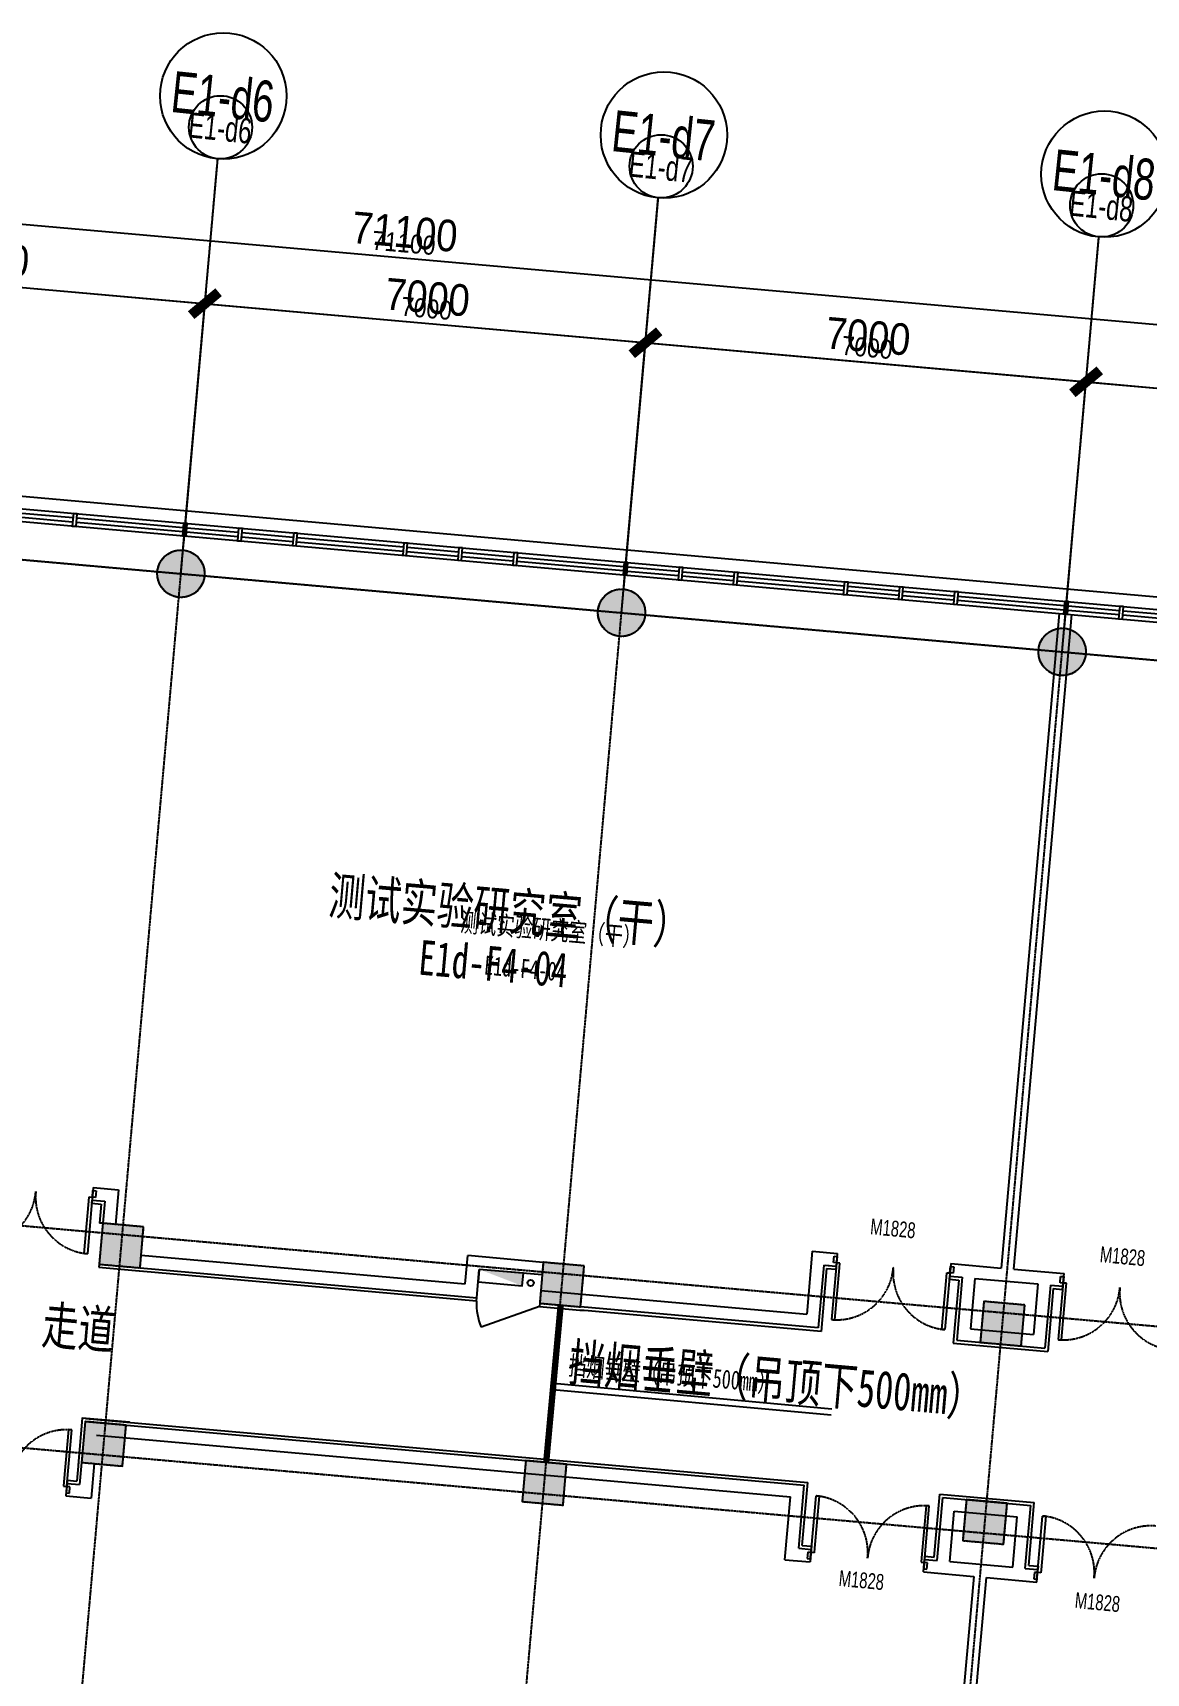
# Model space of a CAD drawing. Header units: millimetres. Extents: x 11669738 to 11859441, y -6222081 to -6069093.
# Drawn here: x 11808682 to 11826302, y -6199722 to -6173759 of the extents above; entities that cross this region are included whole.
import ezdxf
from ezdxf.enums import TextEntityAlignment as Align

# ---------------------------------------------------------------- set-up
doc = ezdxf.new("R2010")
doc.units = ezdxf.units.MM
for name, pattern in [('DASH', [0.35, 0.25, -0.1]), ('E-COLS-F4$0$HIDDEN', [0.375, 0.25, -0.125]), ('E-RG-1F$0$$0$DOTE', [2.42, 2, -0.2, 0.02, -0.2]), ('E1-RI-4F$0$DASHDOT', [1, 0.5, -0.25, 0, -0.25]), ('E1-RI-4F$0$DASHED', [0.75, 0.5, -0.25]), ('XRE2$0$HIDDEN', [0.375, 0.25, -0.125])]:
    doc.linetypes.add(name, pattern=pattern)
for name, color, linetype in [('A—墙体', 7, 'Continuous'), ('A—文字索引', 40, 'Continuous'), ('A—轴线、尺寸', 1, 'Continuous'), ('A—门窗', 135, 'Continuous'), ('E-COLS-F4$0$0S-COLS-HATCH', 8, 'Continuous'), ('E-COLS-F4$0$0S-COLS-I', 90, 'E-COLS-F4$0$HIDDEN'), ('E1-RI-4F$0$0M-FIRE', 30, 'E1-RI-4F$0$DASHDOT'), ('E1-RI-4F$0$A-SYMB-DOOR', 4, 'Continuous'), ('E1-RI-4F$0$A-SYMB-DOOR1', 4, 'Continuous'), ('I—平面—文字', 40, 'Continuous'), ('I—平面—文字（放大1：100）', 40, 'XRE2$0$HIDDEN'), ('I—平面—消防设施', 10, 'Continuous'), ('I—平面—装饰面层线', 192, 'Continuous'), ('I—平面—门', 22, 'Continuous'), ('I—平顶—消防设施', 10, 'Continuous'), ('轴线100', 1, 'Continuous')]:
    doc.layers.add(name, color=color, linetype=linetype)
doc.styles.add('ARIAL', font='SIMYOU.TTF', dxfattribs={"width": 0.9})
doc.styles.add('E1-RI-4F$0$ECADI-TXT', font='SIMYOU.TTF')
doc.styles.add('XD2008', font='simhei.ttf', dxfattribs={"width": 0.85})
doc.dimstyles.new('200', dxfattribs={"dimscale": 200, "dimtxt": 2.5, "dimasz": 2, "dimexe": 1, "dimexo": 1, "dimgap": 0.8, "dimtad": 1, "dimdec": 0, "dimdsep": 46, "dimtxsty": 'ARIAL', "dimblk1": 'ARCHTICK', "dimblk2": 'ARCHTICK', "dimsah": 1, "dimcen": -0.9, "dimdle": 1, "dimclrd": 256, "dimclre": 256, "dimclrt": 40, "dimaunit": 1, "dimadec": 0, "dimazin": 0, "dimtfac": 0.35, "dimtdec": 0, "dimtix": 1, "dimtmove": 2, "dimatfit": 3, "dimldrblk": 'ARCHTICK', "dimfxl": 0, "dimtvp": 0.8, "dimtolj": 1, "dimtzin": 0, "dimarcsym": 0})
doc.dimstyles.new('副本 100', dxfattribs={"dimscale": 100, "dimtxt": 2.5, "dimasz": 2, "dimexe": 1, "dimexo": 1, "dimgap": 0.8, "dimtad": 1, "dimdec": 0, "dimdsep": 46, "dimtxsty": 'ARIAL', "dimblk1": 'ARCHTICK', "dimblk2": 'ARCHTICK', "dimsah": 1, "dimcen": -0.9, "dimdle": 1, "dimclrd": 256, "dimclre": 256, "dimclrt": 40, "dimaunit": 1, "dimadec": 0, "dimazin": 0, "dimtfac": 0.35, "dimtdec": 0, "dimtix": 1, "dimtmove": 2, "dimatfit": 3, "dimldrblk": 'ARCHTICK', "dimfxl": 0, "dimtvp": 0.8, "dimtolj": 1, "dimtzin": 0, "dimarcsym": 0})

# ---------------------------------------------------------------- blocks, each defined once
blk = doc.blocks.new('E1-RI-4F$0$ECADI-TAG-DOOR')
blk = doc.blocks.new('E1-RI-4F$0$XFX-BX')
blk.add_lwpolyline([(0, 0), (0, 200), (700, 200), (700, 0)], close=True)
blk.add_solid([(0, 0), (0, 0), (700, 0), (700, 200)])
blk = doc.blocks.new('E1-RI-4F$0$q3e4')
at = {"layer": 'A—门窗'}
for p, q in [((11977995, -7027275), (12034474, -7032284)), ((11977978, -7027474), (12034257, -7032465)), ((11991641, -7028552), (11992453, -7028624)), ((11991635, -7028619), (11992447, -7028690)), ((11992507, -7028696), (11994190, -7028845)), ((11992512, -7028629), (11994196, -7028779)), ((11994250, -7028850), (11995062, -7028922)), ((11994255, -7028784), (11995067, -7028856)), ((11995121, -7028928), (11995933, -7029000)), ((11995127, -7028861), (11995939, -7028933)), ((11995993, -7029005), (11997676, -7029154)), ((11995999, -7028939), (11997682, -7029088)), ((11997742, -7029093), (11998554, -7029165)), ((11997736, -7029160), (11998548, -7029232)), ((11998608, -7029237), (11999419, -7029309)), ((11998613, -7029170), (11999425, -7029242)), ((11999479, -7029314), (12001162, -7029463)), ((11999485, -7029248), (12001168, -7029397)), ((12001222, -7029469), (12002034, -7029541)), ((12001228, -7029402), (12002040, -7029474)), ((12002094, -7029546), (12002906, -7029618)), ((12002100, -7029480), (12002912, -7029552)), ((12002966, -7029623), (12004649, -7029773)), ((12002971, -7029557), (12004655, -7029706)), ((12004709, -7029778), (12005521, -7029850)), ((12004715, -7029711), (12005526, -7029783)), ((12005580, -7029855), (12006392, -7029927)), ((12005586, -7029789), (12006398, -7029861)), ((12006458, -7029866), (12008141, -7030015)), ((12006452, -7029932), (12008135, -7030082)), ((12008195, -7030087), (12009007, -7030159)), ((12008201, -7030021), (12009013, -7030093)), ((12009073, -7030098), (12009884, -7030170)), ((12009067, -7030164), (12009878, -7030236))]:
    blk.add_line(p, q, dxfattribs=at)
at = {"layer": 'A—门窗', "extrusion": (0, 0, -1)}
for p, q in [((11992459, -7028558), (11992441, -7028757)), ((11992518, -7028563), (11992459, -7028558)), ((11992501, -7028762), (11992518, -7028563)), ((11992441, -7028757), (11992501, -7028762)), ((11994202, -7028712), (11994184, -7028911)), ((11994261, -7028718), (11994202, -7028712)), ((11994244, -7028917), (11994261, -7028718)), ((11995073, -7028789), (11995056, -7028989)), ((11995133, -7028795), (11995073, -7028789)), ((11995115, -7028994), (11995133, -7028795)), ((11994184, -7028911), (11994244, -7028917)), ((11995056, -7028989), (11995115, -7028994)), ((11995945, -7028867), (11995927, -7029066)), ((11995927, -7029066), (11995987, -7029071)), ((11996005, -7028872), (11995945, -7028867)), ((11995987, -7029071), (11996005, -7028872)), ((11997688, -7029021), (11997670, -7029220)), ((11997748, -7029027), (11997688, -7029021)), ((11997730, -7029226), (11997748, -7029027)), ((11998560, -7029099), (11998542, -7029298)), ((11998619, -7029104), (11998560, -7029099)), ((11998602, -7029303), (11998619, -7029104)), ((11997670, -7029220), (11997730, -7029226)), ((11998542, -7029298), (11998602, -7029303)), ((11999431, -7029176), (11999414, -7029375)), ((11999491, -7029181), (11999431, -7029176)), ((11999473, -7029380), (11999491, -7029181)), ((12001174, -7029330), (12001157, -7029530)), ((12001234, -7029336), (12001174, -7029330)), ((12001216, -7029535), (12001234, -7029336)), ((11999414, -7029375), (11999473, -7029380)), ((12001157, -7029530), (12001216, -7029535)), ((12002046, -7029408), (12002028, -7029607)), ((12002028, -7029607), (12002088, -7029612)), ((12002106, -7029413), (12002046, -7029408)), ((12002088, -7029612), (12002106, -7029413)), ((12002918, -7029485), (12002900, -7029684)), ((12002977, -7029490), (12002918, -7029485)), ((12002960, -7029690), (12002977, -7029490)), ((12002900, -7029684), (12002960, -7029690)), ((12004661, -7029640), (12004643, -7029839)), ((12004643, -7029839), (12004703, -7029844)), ((12004721, -7029645), (12004661, -7029640)), ((12004703, -7029844), (12004721, -7029645)), ((12005532, -7029717), (12005515, -7029916)), ((12005592, -7029722), (12005532, -7029717)), ((12005574, -7029922), (12005592, -7029722)), ((12006404, -7029794), (12006386, -7029994)), ((12006464, -7029800), (12006404, -7029794)), ((12006446, -7029999), (12006464, -7029800)), ((12005515, -7029916), (12005574, -7029922)), ((12006386, -7029994), (12006446, -7029999)), ((12008147, -7029949), (12008129, -7030148)), ((12008129, -7030148), (12008189, -7030153)), ((12008207, -7029954), (12008147, -7029949)), ((12008189, -7030153), (12008207, -7029954)), ((12009019, -7030026), (12009001, -7030225)), ((12009078, -7030032), (12009019, -7030026)), ((12009061, -7030231), (12009078, -7030032)), ((12009001, -7030225), (12009061, -7030231))]:
    blk.add_line(p, q, dxfattribs=at)
blk = doc.blocks.new('E-COLS-F4')
at = {"layer": 'E-COLS-F4$0$0S-COLS-HATCH'}
h = blk.add_hatch(color=18, dxfattribs=at)
edge = h.paths.add_edge_path()
edge.add_arc((11811026, -6182320), 375, 0, 360)
h = blk.add_hatch(color=18, dxfattribs=at)
edge = h.paths.add_edge_path()
edge.add_arc((11817999, -6182938), 375, 0, 360)
h = blk.add_hatch(color=18, dxfattribs=at)
edge = h.paths.add_edge_path()
edge.add_arc((11824972, -6183557), 375, 0, 360)
for points in [[(11810436, -6192659), (11809789, -6192601), (11809731, -6193249), (11810379, -6193306)], [(11817409, -6193277), (11816761, -6193219), (11816704, -6193867), (11817351, -6193924)], [(11824381, -6193895), (11823734, -6193838), (11823676, -6194485), (11824324, -6194543)], [(11810158, -6195796), (11809510, -6195739), (11809453, -6196386), (11810100, -6196444)], [(11817130, -6196415), (11816483, -6196357), (11816426, -6197005), (11817073, -6197062)], [(11824103, -6197033), (11823456, -6196975), (11823398, -6197623), (11824046, -6197680)]]:
    blk.add_hatch(color=18, dxfattribs=at).paths.add_polyline_path(points)
at = {"layer": 'A—墙体'}
for points in [[(11810436, -6192659), (11809789, -6192601), (11809731, -6193249), (11810379, -6193306)], [(11817409, -6193277), (11816761, -6193219), (11816704, -6193867), (11817351, -6193924)], [(11824381, -6193895), (11823734, -6193838), (11823676, -6194485), (11824324, -6194543)], [(11810158, -6195796), (11809510, -6195739), (11809453, -6196386), (11810100, -6196444)], [(11817130, -6196415), (11816483, -6196357), (11816426, -6197005), (11817073, -6197062)], [(11824103, -6197033), (11823456, -6196975), (11823398, -6197623), (11824046, -6197680)]]:
    blk.add_lwpolyline(points, close=True, dxfattribs=at)
for centre in [(11811026, -6182320), (11817999, -6182938), (11824972, -6183557)]:
    blk.add_circle(centre, 375, dxfattribs=at)
at = {"layer": 'E-COLS-F4$0$0S-COLS-I'}
for points in [[(11810436, -6192659), (11809789, -6192601), (11809731, -6193249), (11810379, -6193306)], [(11817409, -6193277), (11816761, -6193219), (11816704, -6193867), (11817351, -6193924)], [(11824381, -6193895), (11823734, -6193838), (11823676, -6194485), (11824324, -6194543)], [(11810158, -6195796), (11809510, -6195739), (11809453, -6196386), (11810100, -6196444)], [(11817130, -6196415), (11816483, -6196357), (11816426, -6197005), (11817073, -6197062)], [(11824103, -6197033), (11823456, -6196975), (11823398, -6197623), (11824046, -6197680)]]:
    blk.add_lwpolyline(points, close=True, dxfattribs=at)
for centre in [(11811026, -6182320), (11817999, -6182938), (11824972, -6183557)]:
    blk.add_circle(centre, 375, dxfattribs=at)
at = {"layer": 'I—平面—装饰面层线'}
for p, q in [((11809789, -6192601), (11809739, -6192597)), ((11809731, -6193249), (11809727, -6193298)), ((11816704, -6193867), (11816699, -6193917))]:
    blk.add_line(p, q, dxfattribs=at)
for points in [[(11809727, -6193298), (11810424, -6193360)], [(11816699, -6193917), (11817397, -6193979)], [(11810212, -6195751), (11810212, -6195751), (11809465, -6195685), (11809399, -6196432)]]:
    blk.add_lwpolyline(points, dxfattribs=at)
blk = doc.blocks.new('_ArchTick')
at = {"color": 0, "linetype": 'ByBlock', "const_width": 0.4}
blk.add_lwpolyline([(-0.5, -0.5), (0.5, 0.5)], dxfattribs=at)
blk = doc.blocks.new('*D252')
at = {"layer": 'A—轴线、尺寸', "linetype": 'ByBlock', "lineweight": -2}
for p, q in [((11804097, -6181213), (11804450, -6177229)), ((11804234, -6177410), (11811605, -6178064)), ((11811070, -6181831), (11811423, -6177847))]:
    blk.add_line(p, q, dxfattribs=at)
at = {"layer": 'Defpoints', "color": 0, "linetype": 'ByBlock'}
for p in [(11811405, -6178046), (11804079, -6181412), (11811052, -6182031)]:
    blk.add_point(p, dxfattribs=at)
at = {"layer": 'A—轴线、尺寸', "linetype": 'ByBlock', "lineweight": -2, "xscale": 399.9999999999999, "yscale": 400, "zscale": 400}
for p, rotation in [((11804433, -6177428), 174.9322288641356), ((11811405, -6178046), 354.9322288641357)]:
    blk.add_blockref('_ArchTick', p, dxfattribs=dict(at, rotation=rotation))
at = {"layer": 'A—轴线、尺寸', "color": 40, "linetype": 'ByBlock', "insert": (11807955, -6177329), "char_height": 500, "attachment_point": 5, "rotation": 354.9322, "style": 'ARIAL'}
blk.add_mtext('\\A1;7000', dxfattribs=at)
blk = doc.blocks.new('*D253')
at = {"layer": 'A—轴线、尺寸', "linetype": 'ByBlock', "lineweight": -2}
for p, q in [((11811070, -6181831), (11811423, -6177847)), ((11811206, -6178029), (11818577, -6178682)), ((11818042, -6182450), (11818396, -6178465))]:
    blk.add_line(p, q, dxfattribs=at)
at = {"layer": 'Defpoints', "color": 0, "linetype": 'ByBlock'}
for p in [(11818378, -6178665), (11811052, -6182031), (11818025, -6182649)]:
    blk.add_point(p, dxfattribs=at)
at = {"layer": 'A—轴线、尺寸', "linetype": 'ByBlock', "lineweight": -2, "xscale": 399.9999999999999, "yscale": 400, "zscale": 400}
for p, rotation in [((11811405, -6178046), 174.9322288641356), ((11818378, -6178665), 354.9322288641357)]:
    blk.add_blockref('_ArchTick', p, dxfattribs=dict(at, rotation=rotation))
at = {"layer": 'A—轴线、尺寸', "color": 40, "linetype": 'ByBlock', "insert": (11814928, -6177947), "char_height": 500, "attachment_point": 5, "rotation": 354.9322, "style": 'ARIAL'}
blk.add_mtext('\\A1;7000', dxfattribs=at)
blk = doc.blocks.new('*D254')
at = {"layer": 'A—轴线、尺寸', "linetype": 'ByBlock', "lineweight": -2}
for p, q in [((11818042, -6182450), (11818396, -6178465)), ((11818179, -6178647), (11825550, -6179301)), ((11825015, -6183068), (11825368, -6179084))]:
    blk.add_line(p, q, dxfattribs=at)
at = {"layer": 'Defpoints', "color": 0, "linetype": 'ByBlock'}
for p in [(11825351, -6179283), (11818025, -6182649), (11824997, -6183267)]:
    blk.add_point(p, dxfattribs=at)
at = {"layer": 'A—轴线、尺寸', "linetype": 'ByBlock', "lineweight": -2, "xscale": 399.9999999999999, "yscale": 400, "zscale": 400}
for p, rotation in [((11818378, -6178665), 174.9322288641356), ((11825351, -6179283), 354.9322288641357)]:
    blk.add_blockref('_ArchTick', p, dxfattribs=dict(at, rotation=rotation))
at = {"layer": 'A—轴线、尺寸', "color": 40, "linetype": 'ByBlock', "insert": (11821901, -6178565), "char_height": 500, "attachment_point": 5, "rotation": 354.9322, "style": 'ARIAL'}
blk.add_mtext('\\A1;7000', dxfattribs=at)
blk = doc.blocks.new('*D255')
at = {"layer": 'A—轴线、尺寸', "linetype": 'ByBlock', "lineweight": -2}
for p, q in [((11825015, -6183068), (11825368, -6179084)), ((11825152, -6179265), (11832523, -6179919)), ((11831988, -6183686), (11832341, -6179702))]:
    blk.add_line(p, q, dxfattribs=at)
at = {"layer": 'Defpoints', "color": 0, "linetype": 'ByBlock'}
for p in [(11832323, -6179901), (11824997, -6183267), (11831970, -6183886)]:
    blk.add_point(p, dxfattribs=at)
at = {"layer": 'A—轴线、尺寸', "linetype": 'ByBlock', "lineweight": -2, "xscale": 399.9999999999999, "yscale": 400, "zscale": 400}
for p, rotation in [((11825351, -6179283), 174.9322288641356), ((11832323, -6179901), 354.9322288641357)]:
    blk.add_blockref('_ArchTick', p, dxfattribs=dict(at, rotation=rotation))
at = {"layer": 'A—轴线、尺寸', "color": 40, "linetype": 'ByBlock', "insert": (11828873, -6179184), "char_height": 500, "attachment_point": 5, "rotation": 354.9322, "style": 'ARIAL'}
blk.add_mtext('\\A1;7000', dxfattribs=at)
blk = doc.blocks.new('*D256')
at = {"layer": 'A—轴线、尺寸', "linetype": 'ByBlock', "lineweight": -2}
for p, q in [((11778653, -6179459), (11779138, -6173980)), ((11778922, -6174162), (11850142, -6180478)), ((11849475, -6185739), (11849960, -6180261))]:
    blk.add_line(p, q, dxfattribs=at)
at = {"layer": 'Defpoints', "color": 0, "linetype": 'ByBlock'}
for p in [(11778635, -6179658), (11849943, -6180460), (11849457, -6185938)]:
    blk.add_point(p, dxfattribs=at)
at = {"layer": 'A—轴线、尺寸', "linetype": 'ByBlock', "lineweight": -2, "xscale": 399.9999999999999, "yscale": 400, "zscale": 400}
for p, rotation in [((11779121, -6174179), 174.9322288641356), ((11849943, -6180460), 354.9322288641357)]:
    blk.add_blockref('_ArchTick', p, dxfattribs=dict(at, rotation=rotation))
at = {"layer": 'A—轴线、尺寸', "color": 40, "linetype": 'ByBlock', "insert": (11814568, -6176911), "char_height": 500, "attachment_point": 5, "rotation": 354.9322, "style": 'ARIAL'}
blk.add_mtext('\\A1;71100', dxfattribs=at)
blk = doc.blocks.new('*D411')
at = {"layer": 'Defpoints', "color": 0, "linetype": 'Continuous'}
for p in [(91869, 42371), (84543, 39005), (91515, 38386)]:
    blk.add_point(p, dxfattribs=at)
at = {"layer": '轴线100', "linetype": 'Continuous', "lineweight": -2}
for p, q in [((84552, 39104), (84905, 43089)), ((84797, 42998), (91968, 42362)), ((91524, 38486), (91878, 42470))]:
    blk.add_line(p, q, dxfattribs=at)
at = {"layer": '轴线100', "linetype": 'Continuous', "lineweight": -2, "xscale": 200, "yscale": 200, "zscale": 200}
for p, rotation in [((84896, 42989), 174.9322288765934), ((91869, 42371), 354.9322288765934)]:
    blk.add_blockref('_ArchTick', p, dxfattribs=dict(at, rotation=rotation))
at = {"layer": '轴线100', "color": 40, "linetype": 'Continuous', "insert": (88403, 42912), "char_height": 300, "attachment_point": 5, "rotation": 354.9322, "style": 'ARIAL'}
blk.add_mtext('\\A1;7000', dxfattribs=at)
blk = doc.blocks.new('*D412')
at = {"layer": 'Defpoints', "color": 0, "linetype": 'Continuous'}
for p in [(98841, 41752), (91515, 38386), (98488, 37768)]:
    blk.add_point(p, dxfattribs=at)
at = {"layer": '轴线100', "linetype": 'Continuous', "lineweight": -2}
for p, q in [((91524, 38486), (91878, 42470)), ((91769, 42380), (98941, 41744)), ((98497, 37868), (98850, 41852))]:
    blk.add_line(p, q, dxfattribs=at)
at = {"layer": '轴线100', "linetype": 'Continuous', "lineweight": -2, "xscale": 200, "yscale": 200, "zscale": 200}
for p, rotation in [((91869, 42371), 174.9322288765934), ((98841, 41752), 354.9322288765934)]:
    blk.add_blockref('_ArchTick', p, dxfattribs=dict(at, rotation=rotation))
at = {"layer": '轴线100', "color": 40, "linetype": 'Continuous', "insert": (95376, 42294), "char_height": 300, "attachment_point": 5, "rotation": 354.9322, "style": 'ARIAL'}
blk.add_mtext('\\A1;7000', dxfattribs=at)
blk = doc.blocks.new('*D413')
at = {"layer": 'Defpoints', "color": 0, "linetype": 'Continuous'}
for p in [(105814, 41134), (98488, 37768), (105461, 37150)]:
    blk.add_point(p, dxfattribs=at)
at = {"layer": '轴线100', "linetype": 'Continuous', "lineweight": -2}
for p, q in [((98497, 37868), (98850, 41852)), ((98742, 41761), (105914, 41125)), ((105470, 37249), (105823, 41234))]:
    blk.add_line(p, q, dxfattribs=at)
at = {"layer": '轴线100', "linetype": 'Continuous', "lineweight": -2, "xscale": 200, "yscale": 200, "zscale": 200}
for p, rotation in [((98841, 41752), 174.9322288765934), ((105814, 41134), 354.9322288765934)]:
    blk.add_blockref('_ArchTick', p, dxfattribs=dict(at, rotation=rotation))
at = {"layer": '轴线100', "color": 40, "linetype": 'Continuous', "insert": (102348, 41675), "char_height": 300, "attachment_point": 5, "rotation": 354.9322, "style": 'ARIAL'}
blk.add_mtext('\\A1;7000', dxfattribs=at)
blk = doc.blocks.new('*D414')
at = {"layer": 'Defpoints', "color": 0, "linetype": 'Continuous'}
for p in [(112787, 40516), (105461, 37150), (112433, 36531)]:
    blk.add_point(p, dxfattribs=at)
at = {"layer": '轴线100', "linetype": 'Continuous', "lineweight": -2}
for p, q in [((105470, 37249), (105823, 41234)), ((105714, 41143), (112886, 40507)), ((112442, 36631), (112796, 40615))]:
    blk.add_line(p, q, dxfattribs=at)
at = {"layer": '轴线100', "linetype": 'Continuous', "lineweight": -2, "xscale": 200, "yscale": 200, "zscale": 200}
for p, rotation in [((105814, 41134), 174.9322288765934), ((112787, 40516), 354.9322288765934)]:
    blk.add_blockref('_ArchTick', p, dxfattribs=dict(at, rotation=rotation))
at = {"layer": '轴线100', "color": 40, "linetype": 'Continuous', "insert": (109321, 41057), "char_height": 300, "attachment_point": 5, "rotation": 354.9322, "style": 'ARIAL'}
blk.add_mtext('\\A1;7000', dxfattribs=at)
blk = doc.blocks.new('*D415')
at = {"layer": 'Defpoints', "color": 0, "linetype": 'Continuous'}
for p in [(59098, 40759), (130406, 39957), (129920, 34479)]:
    blk.add_point(p, dxfattribs=at)
at = {"layer": '轴线100', "linetype": 'Continuous', "lineweight": -2}
for p, q in [((59107, 40859), (59593, 46337)), ((59484, 46246), (130506, 39948)), ((129929, 34578), (130415, 40057))]:
    blk.add_line(p, q, dxfattribs=at)
at = {"layer": '轴线100', "linetype": 'Continuous', "lineweight": -2, "xscale": 200, "yscale": 200, "zscale": 200}
for p, rotation in [((59584, 46238), 174.9322288765934), ((130406, 39957), 354.9322288765934)]:
    blk.add_blockref('_ArchTick', p, dxfattribs=dict(at, rotation=rotation))
at = {"layer": '轴线100', "color": 40, "linetype": 'Continuous', "insert": (95016, 43330), "char_height": 300, "attachment_point": 5, "rotation": 354.9322, "style": 'ARIAL'}
blk.add_mtext('\\A1;71100', dxfattribs=at)
blk = doc.blocks.new('A$C666141D0')
at = {"layer": '轴线100', "linetype": 'E-RG-1F$0$$0$DOTE'}
for p, q in [((33131.3, 4740.2), (36670.9, 44661.6)), ((40104, 4121.8), (43643.6, 44043.2)), ((47076.6, 3503.5), (50616.2, 43424.9)), ((2111.2, 41109.8), (82507.7, 33980.2)), ((2439.9, 30539.5), (81580.2, 23521.3)), ((2479.5, 27022.2), (81271, 20035))]:
    blk.add_line(p, q, dxfattribs=at)
at = {"layer": '轴线100'}
for centre in [(36715.3, 45162.8), (43687.9, 44544.5), (50660.5, 43926.2)]:
    blk.add_circle(centre, 500, dxfattribs=at)
at = {"layer": '轴线100', "color": 40, "style": 'ARIAL', "width": 0.7}
for s, p in [('E1-d6', (36708.4, 45151.3)), ('E1-d7', (43681, 44532.9)), ('E1-d8', (50653.6, 43914.6))]:
    blk.add_text(s, height=400, rotation=354, dxfattribs=at).set_placement(p, align=Align.MIDDLE_CENTER)
at = {"layer": '轴线100', "linetype": 'Continuous'}
for base, p1, p2, picture, middle in [((75005.3, 39957), (3697.4, 40759.1), (74519.5, 34478.5), '*D415', (39614.9, 43329.6)), ((36468, 42370.7), (29142, 39004.7), (36114.6, 38386.3), '*D411', (33002.3, 42912.1)), ((43440.6, 41752.4), (36114.6, 38386.3), (43087.3, 37768), '*D412', (39974.9, 42293.8)), ((50413.3, 41134), (43087.3, 37768), (50059.9, 37149.7), '*D413', (46947.5, 41675.5)), ((57385.9, 40515.7), (50059.9, 37149.7), (57032.5, 36531.3), '*D414', (53920.2, 41057.1))]:
    dim = blk.add_linear_dim(base=base, p1=p1, p2=p2, angle=354.93223, dimstyle='副本 100', override={"dimtxt": 3}, dxfattribs=at)
    dim.commit()
    dim.dimension.update_dxf_attribs({"geometry": picture, "text_midpoint": middle, "insert": (-55400.8, 0)})

msp = doc.modelspace()

# ---------------------------------------------------------------- linework, layer by layer
for p, q in [((11815526, -6193561.6), (11815565.7, -6193113.5)), ((11815707.5, -6193778.5), (11815747.3, -6193330.3))]:
    msp.add_line(p, q)
at = {"layer": 'A—墙体'}
for p, q in [((11824926.2, -6182950.7), (11824007.6, -6193309.8)), ((11824205.2, -6193327.4), (11825123.8, -6182968.2)), ((11809638, -6192035.8), (11809620.3, -6192235)), ((11809638, -6192035.8), (11810036.4, -6192071.1)), ((11810036.4, -6192071.1), (11809987.8, -6192618.9)), ((11809620.3, -6192235), (11809819.5, -6192252.6)), ((11809819.5, -6192252.6), (11809788.6, -6192601.3)), ((11810396.1, -6193106.7), (11815526, -6193561.6)), ((11816761.1, -6193219.5), (11815565.7, -6193113.5)), ((11821018.1, -6193044.7), (11820930.1, -6194040.8)), ((11821018.1, -6193044.7), (11821416.1, -6193080)), ((11821398.5, -6193279.2), (11821416.1, -6193080)), ((11810378.5, -6193305.9), (11815707.5, -6193778.5)), ((11816743.4, -6193418.7), (11815747.3, -6193330.3)), ((11821199.7, -6193261.6), (11821111.7, -6194257.7)), ((11821199.7, -6193261.6), (11821398.5, -6193279.2)), ((11821225.7, -6193264.2), (11821284.1, -6193269.3)), ((11823209.5, -6193239.1), (11823191.9, -6193438.3)), ((11823209.5, -6193239.1), (11824007.6, -6193309.8)), ((11824205.2, -6193327.4), (11825002.1, -6193398)), ((11823191.9, -6193438.3), (11823391.1, -6193455.9)), ((11823391.1, -6193455.9), (11823303.1, -6194452.1)), ((11823590.3, -6193473.6), (11823519.9, -6194270.5)), ((11823590.3, -6193473.6), (11824586.4, -6193561.9)), ((11824586.4, -6193561.9), (11824516, -6194358.8)), ((11824785.6, -6193579.6), (11824697.6, -6194575.7)), ((11824785.6, -6193579.6), (11824984.4, -6193597.2)), ((11824984.4, -6193597.2), (11825002.1, -6193398)), ((11816721.5, -6193667.6), (11820930.1, -6194040.8)), ((11821111.7, -6194257.7), (11817351.2, -6193924.3)), ((11823519.9, -6194270.5), (11824516, -6194358.8)), ((11823303.1, -6194452.1), (11824697.6, -6194575.7)), ((11809510.4, -6195739), (11820890.9, -6196748.2)), ((11809692, -6195955.9), (11820673.9, -6196929.7)), ((11809453, -6196386.4), (11809422.1, -6196734.8)), ((11809652.2, -6196404.1), (11809603.7, -6196951.7)), ((11809222.6, -6196717.5), (11809204.9, -6196916.8)), ((11809222.7, -6196717.1), (11809422.1, -6196734.8)), ((11820802.2, -6197744.3), (11820890.9, -6196748.2)), ((11809204.9, -6196916.4), (11809603.7, -6196951.7)), ((11820585.2, -6197925.8), (11820673.9, -6196929.7)), ((11822993.6, -6197938.6), (11823082.3, -6196942.5)), ((11823082.3, -6196942.5), (11824476.8, -6197066.2)), ((11823192.8, -6197956.3), (11823263.7, -6197159.4)), ((11823263.7, -6197159.4), (11824259.8, -6197247.7)), ((11824188.9, -6198044.6), (11824259.8, -6197247.7)), ((11824388.1, -6198062.3), (11824476.8, -6197066.2)), ((11820802.2, -6197744.3), (11821000.9, -6197761.9)), ((11821000.9, -6197761.9), (11820983.3, -6197961.1)), ((11820585.2, -6197925.8), (11820983.3, -6197961.1)), ((11822776.6, -6198120.1), (11822794.3, -6197920.9)), ((11822794.3, -6197920.9), (11822993.6, -6197938.6)), ((11823192.8, -6197956.3), (11824188.9, -6198044.6)), ((11823573.5, -6198190.8), (11822610.7, -6209048.2)), ((11822776.6, -6198120.1), (11823573.5, -6198190.8)), ((11822809.9, -6209065.9), (11823772.8, -6198208.5)), ((11823772.8, -6198208.5), (11824569.6, -6198279.1)), ((11824388.1, -6198062.3), (11824587.3, -6198079.9)), ((11824569.6, -6198279.1), (11824587.3, -6198079.9))]:
    msp.add_line(p, q, dxfattribs=at)
at = {"layer": 'A—轴线、尺寸', "linetype": 'ByBlock'}
for p, q in [((11811026.3, -6182320.3, 0), (11811608.4, -6175755.4, 0)), ((11817999, -6182938.6, 0), (11818581, -6176373.7, 0)), ((11824971.6, -6183557, 0), (11825553.7, -6176992.1, 0)), ((11783882.9, -6179913.2, 0), (11857445.1, -6186436.7, 0))]:
    msp.add_line(p, q, dxfattribs=at)
for centre in [(11811696.4, -6174759.3, 0), (11818669.1, -6175377.6, 0), (11825641.7, -6175996, 0)]:
    msp.add_circle(centre, 1000, dxfattribs=at)
at = {"layer": 'A—门窗'}
msp.add_line((11793384, -6179752), (11851556, -6184910.7), dxfattribs=at)
at = {"layer": 'E1-RI-4F$0$0M-FIRE', "linetype": 'E1-RI-4F$0$DASHED'}
msp.add_lwpolyline([(11816806.4, -6196386.4, 100, 100, 0), (11817035.5, -6193898.1, 500, 500, 0), (11817035.5, -6193898.1, 500, 500, 0)], format="xyseb", dxfattribs=at)
at = {"layer": 'I—平面—文字', "linetype": 'ByBlock'}
msp.add_lwpolyline([(11821315.7, -6195640), (11816912.4, -6195234.6)], dxfattribs=at)
at = {"layer": 'I—平面—文字（放大1：100）', "linetype": 'ByBlock'}
msp.add_lwpolyline([(11821324.5, -6195544.6), (11816921.2, -6195139.2)], dxfattribs=at)
at = {"layer": 'I—平面—消防设施'}
msp.add_circle((11816560.1, -6193545.5), 50, dxfattribs=at)
at = {"layer": 'I—平面—装饰面层线'}
for p, q in [((11809615.9, -6192284.8), (11809620.3, -6192235)), ((11809615.9, -6192284.8), (11809765.3, -6192298)), ((11809765.3, -6192298), (11809738.8, -6192596.9)), ((11810374.1, -6193355.7), (11815703.1, -6193828.3)), ((11821245.1, -6193315.8), (11821157.1, -6194312)), ((11821245.1, -6193315.8), (11821394.1, -6193329)), ((11821394.1, -6193329), (11821398.5, -6193279.2)), ((11823187.4, -6193488.1), (11823191.9, -6193438.3)), ((11823187.5, -6193488.1), (11823336.9, -6193501.3)), ((11823336.9, -6193501.3), (11823248.9, -6194497.5)), ((11824831, -6193633.8), (11824743, -6194630)), ((11824831, -6193633.8), (11824980, -6193647)), ((11824980, -6193647), (11824984.4, -6193597.2)), ((11815703.1, -6193828.3), (11815707.5, -6193778.5)), ((11821157.1, -6194312), (11817346.8, -6193974.1)), ((11823248.9, -6194497.5), (11824743, -6194630)), ((11809514.8, -6195689.2), (11820945.1, -6196702.8)), ((11809403.2, -6196382), (11809376.7, -6196680.6)), ((11809227.1, -6196667.3), (11809222.7, -6196717.1)), ((11809227.1, -6196667.3), (11809376.7, -6196680.6)), ((11820856.4, -6197698.9), (11820945.1, -6196702.8)), ((11822948.2, -6197884.4), (11823036.9, -6196888.3)), ((11823036.9, -6196888.3), (11824531, -6197020.8)), ((11824442.3, -6198016.9), (11824531, -6197020.8)), ((11820856.4, -6197698.9), (11821005.4, -6197712.1)), ((11821005.4, -6197712.1), (11821000.9, -6197761.9)), ((11822798.8, -6197871.1), (11822794.3, -6197920.9)), ((11822798.8, -6197871.1), (11822948.2, -6197884.4)), ((11824442.3, -6198016.9), (11824591.7, -6198030.1)), ((11824591.7, -6198030.1), (11824587.3, -6198079.9))]:
    msp.add_line(p, q, dxfattribs=at)
at = {"layer": 'I—平面—门'}
for p, q in [((11809494.5, -6193078), (11809567.7, -6192252.8)), ((11809618.3, -6192257.3), (11809545.1, -6193082.5)), ((11809567.7, -6192252.8), (11809574, -6192181.5)), ((11809574, -6192181.5), (11809624.7, -6192186)), ((11809624.7, -6192186), (11809618.3, -6192257.3)), ((11809624.7, -6192186), (11809633.6, -6192084.8)), ((11809675.3, -6192190.5), (11809624.7, -6192186)), ((11809633.6, -6192084.8), (11809684.2, -6192089.3)), ((11809684.2, -6192089.3), (11809675.3, -6192190.5)), ((11809545.1, -6193082.5), (11809494.5, -6193078)), ((11821397.1, -6193300), (11821323.9, -6194125.2)), ((11821352.8, -6193224.2), (11821361.8, -6193123)), ((11821403.4, -6193228.7), (11821352.8, -6193224.2)), ((11821361.8, -6193123), (11821412.4, -6193127.5)), ((11821374.5, -6194129.6), (11821447.7, -6193304.5)), ((11821403.4, -6193228.7), (11821397.1, -6193300)), ((11821412.4, -6193127.5), (11821403.4, -6193228.7)), ((11821454, -6193233.2), (11821403.4, -6193228.7)), ((11821447.7, -6193304.5), (11821454, -6193233.2)), ((11823196.3, -6193387.7), (11823205.3, -6193286.5)), ((11823205.3, -6193286.5), (11823255.9, -6193291)), ((11823255.9, -6193291), (11823246.9, -6193392.2)), ((11823066.2, -6194279.7), (11823139.4, -6193454.5)), ((11823190, -6193459), (11823116.8, -6194284.2)), ((11823139.4, -6193454.5), (11823145.7, -6193383.2)), ((11823145.7, -6193383.2), (11823196.3, -6193387.7)), ((11823196.3, -6193387.7), (11823190, -6193459)), ((11823246.9, -6193392.2), (11823196.3, -6193387.7)), ((11824984.4, -6193597.2), (11824909.4, -6194443.1)), ((11824938.3, -6193542.2), (11824947.3, -6193441)), ((11824988.9, -6193546.6), (11824938.3, -6193542.2)), ((11824947.3, -6193441), (11824997.9, -6193445.4)), ((11824960, -6194447.6), (11825035, -6193601.7)), ((11824988.9, -6193546.6), (11824984.4, -6193597.2)), ((11824997.9, -6193445.4), (11824988.9, -6193546.6)), ((11825039.5, -6193551.1), (11824988.9, -6193546.6)), ((11825035, -6193601.7), (11825039.5, -6193551.1)), ((11816699.4, -6193916.7), (11815774.8, -6194244.4)), ((11821323.9, -6194125.2), (11821374.5, -6194129.6)), ((11823116.8, -6194284.2), (11823066.2, -6194279.7)), ((11824909.4, -6194443.1), (11824960, -6194447.6)), ((11809247, -6195867), (11809173.9, -6196692.2)), ((11809224.5, -6196696.7), (11809297.6, -6195871.5)), ((11809297.6, -6195871.5), (11809247, -6195867)), ((11809173.9, -6196692.2), (11809167.5, -6196763.5)), ((11809218.1, -6196768), (11809224.5, -6196696.7)), ((11809167.5, -6196763.5), (11809218.1, -6196768)), ((11809218.1, -6196768), (11809209.2, -6196869.2)), ((11809209.2, -6196869.2), (11809259.8, -6196873.7)), ((11809268.7, -6196772.5), (11809218.1, -6196768)), ((11809259.8, -6196873.7), (11809268.7, -6196772.5)), ((11821003.2, -6197741.2), (11821076.4, -6196916)), ((11821127, -6196920.5), (11821053.8, -6197745.7)), ((11821076.4, -6196916), (11821127, -6196920.5)), ((11822818.7, -6197070.6), (11822745.6, -6197895.7)), ((11822796.2, -6197900.2), (11822869.3, -6197075)), ((11822869.3, -6197075), (11822818.7, -6197070.6)), ((11824586.9, -6198079.9), (11824661.9, -6197234)), ((11824712.5, -6197238.5), (11824637.5, -6198084.4)), ((11824661.9, -6197234), (11824712.5, -6197238.5)), ((11820996.9, -6197812.5), (11821003.2, -6197741.2)), ((11821053.8, -6197745.7), (11821047.5, -6197817)), ((11820946.3, -6197808), (11820937.3, -6197909.2)), ((11820937.3, -6197909.2), (11820987.9, -6197913.7)), ((11820996.9, -6197812.5), (11820946.3, -6197808)), ((11820987.9, -6197913.7), (11820996.9, -6197812.5)), ((11821047.5, -6197817), (11820996.9, -6197812.5)), ((11822745.6, -6197895.7), (11822739.2, -6197967)), ((11822739.2, -6197967), (11822789.8, -6197971.5)), ((11822789.8, -6197971.5), (11822780.9, -6198072.7)), ((11822789.8, -6197971.5), (11822796.2, -6197900.2)), ((11822840.4, -6197976), (11822789.8, -6197971.5)), ((11822831.5, -6198077.2), (11822840.4, -6197976)), ((11822780.9, -6198072.7), (11822831.5, -6198077.2)), ((11824531.8, -6198126), (11824522.8, -6198227.2)), ((11824522.8, -6198227.2), (11824573.4, -6198231.7)), ((11824582.4, -6198130.5), (11824531.8, -6198126)), ((11824573.4, -6198231.7), (11824582.4, -6198130.5)), ((11824582.4, -6198130.5), (11824586.9, -6198079.9)), ((11824633, -6198135), (11824582.4, -6198130.5)), ((11824637.5, -6198084.4), (11824633, -6198135))]:
    msp.add_line(p, q, dxfattribs=at)
at = {"layer": 'I—平面—门', "color": 8, "linetype": 'DASH', "ltscale": 20}
for centre, start, end in [((11807831.7, -6192027), 264.93223, 350.36147), ((11807831.7, -6192027), 350.36147, 355.43223), ((11809624.7, -6192186), 174.43223, 179.50299), ((11809624.7, -6192186), 179.50299, 264.93223), ((11821403.4, -6193228.7), 350.36147, 355.43223), ((11823196.3, -6193387.7), 174.43223, 179.50299), ((11821403.4, -6193228.7), 264.93223, 350.36147), ((11823196.3, -6193387.7), 179.50299, 264.93223), ((11824988.9, -6193546.6), 351.68755, 355.43223), ((11826781.9, -6193705.6), 174.43223, 178.17691), ((11824988.9, -6193546.6), 264.93223, 351.68755), ((11826781.9, -6193705.6), 178.17691, 264.93223), ((11809218.1, -6196768), 84.93223, 170.36147), ((11820996.9, -6197812.5), 359.50299, 84.93223), ((11822789.8, -6197971.5), 84.93223, 170.36147), ((11824582.4, -6198130.5), 358.17691, 84.93223), ((11826375.4, -6198289.5), 84.93223, 171.68755), ((11820996.9, -6197812.5), 354.43223, 359.50299), ((11822789.8, -6197971.5), 170.36147, 175.43223), ((11824582.4, -6198130.5), 354.43223, 358.17691), ((11826375.4, -6198289.5), 171.68755, 175.43223)]:
    msp.add_arc(centre, 900, start, end, dxfattribs=at)
at = {"layer": 'I—平面—门'}
msp.add_arc((11816703.1, -6193872.6), 1000, 177.76859, 201.82461, dxfattribs=at)

# ---------------------------------------------------------------- block references
at = {"layer": 'A—门窗'}
msp.add_blockref('E1-RI-4F$0$q3e4', (-183135, 847191.4), dxfattribs=at)
at = {"layer": 'E1-RI-4F$0$A-SYMB-DOOR1'}
ref = msp.add_blockref('E1-RI-4F$0$ECADI-TAG-DOOR', (11822800.9, -6193587.4), dxfattribs=dict(at, xscale=100.0000000022704, yscale=100.0000000022704, zscale=100.0000000022704, rotation=354.6769983288942))
ref.add_attrib('门窗主编号1', 'M1828', dxfattribs={"layer": 'E1-RI-4F$0$A-SYMB-DOOR', "height": 250, "rotation": 354.677, "style": 'E1-RI-4F$0$ECADI-TXT', "width": 0.7}).set_placement((11822639.5, -6192840.8), align=Align.RIGHT)
ref = msp.add_blockref('E1-RI-4F$0$ECADI-TAG-DOOR', (11826434.4, -6194027.4), dxfattribs=dict(at, xscale=100.0000000022704, yscale=100.0000000022704, zscale=100.0000000022704, rotation=354.6769983288942))
ref.add_attrib('门窗主编号1', 'M1828', dxfattribs={"layer": 'E1-RI-4F$0$A-SYMB-DOOR', "height": 250, "rotation": 354.677, "style": 'E1-RI-4F$0$ECADI-TXT', "width": 0.7}).set_placement((11826273, -6193280.8), align=Align.RIGHT)
ref = msp.add_blockref('E1-RI-4F$0$ECADI-TAG-DOOR', (11822302.1, -6199153.9), dxfattribs=dict(at, xscale=100.0000000022704, yscale=100.0000000022704, zscale=100.0000000022704, rotation=354.6769983288942))
ref.add_attrib('门窗主编号1', 'M1828', dxfattribs={"layer": 'E1-RI-4F$0$A-SYMB-DOOR', "height": 250, "rotation": 354.677, "style": 'E1-RI-4F$0$ECADI-TXT', "width": 0.7}).set_placement((11822140.7, -6198407.2), align=Align.RIGHT)
ref = msp.add_blockref('E1-RI-4F$0$ECADI-TAG-DOOR', (11826037.9, -6199502.4), dxfattribs=dict(at, xscale=100.0000000022704, yscale=100.0000000022704, zscale=100.0000000022704, rotation=354.6769983288942))
ref.add_attrib('门窗主编号1', 'M1828', dxfattribs={"layer": 'E1-RI-4F$0$A-SYMB-DOOR', "height": 250, "rotation": 354.677, "style": 'E1-RI-4F$0$ECADI-TXT', "width": 0.7}).set_placement((11825876.5, -6198755.8), align=Align.RIGHT)
at = {"layer": 'I—平面—装饰面层线'}
msp.add_blockref('E-COLS-F4', (0, 0), dxfattribs=at)
at = {"layer": 'I—平顶—消防设施', "xscale": -1, "rotation": 174.948426818064}
msp.add_blockref('E1-RI-4F$0$XFX-BX', (11815747.5, -6193330.4), dxfattribs=at)
at = {"layer": '轴线100', "linetype": 'ByBlock'}
msp.add_blockref('A$C666141D0', (11774937.5, -6220417, 0), dxfattribs=at)

# ---------------------------------------------------------------- texts
at = {"layer": 'A—文字索引', "color": 40, "style": 'ARIAL', "width": 0.7}
for s, p in [('E1-d6', (11811689.5, -6174770.9, 0)), ('E1-d7', (11818662.2, -6175389.2, 0)), ('E1-d8', (11825634.8, -6176007.5, 0))]:
    msp.add_text(s, height=650, rotation=354, dxfattribs=at).set_placement(p, align=Align.MIDDLE_CENTER)
at = {"layer": 'I—平面—文字', "linetype": 'ByBlock', "style": 'XD2008', "width": 0.7}
for s, height, p in [('测试实验研究室（干）', 600, (11813347.2, -6187702.5, 0)), ('E1d-F4-04', 550, (11814772.3, -6188662.9)), ('走道', 600, (11808808.3, -6194499.4, 0)), ('挡烟垂壁（吊顶下500mm）', 600, (11817140.2, -6195092.3, 0))]:
    msp.add_text(s, height=height, rotation=354.94783, dxfattribs=at).set_placement(p)
at = {"layer": 'I—平面—文字（放大1：100）', "linetype": 'ByBlock', "style": 'XD2008', "width": 0.7}
for s, p in [('测试实验研究室（干）', (11815439.2, -6187979.3, 0)), ('E1d-F4-04', (11815817.5, -6188662.9)), ('挡烟垂壁（吊顶下500mm）', (11817149, -6194996.9, 0))]:
    msp.add_text(s, height=300, rotation=354.94783, dxfattribs=at).set_placement(p)

# ---------------------------------------------------------------- dimensions: what is measured, and where the dimension line sits
at = {"layer": 'A—轴线、尺寸', "linetype": 'ByBlock'}
for base, p1, p2, picture, middle in [((11849942.8, -6180459.9, 0), (11778634.9, -6179657.9, 0), (11849457, -6185938.5, 0), '*D256', (11814568, -6176911.3, 0)), ((11811405.4, -6178046.2, 0), (11804079.5, -6181412.3, 0), (11811052.1, -6182030.6, 0), '*D252', (11807955.3, -6177328.7, 0)), ((11818378.1, -6178664.6, 0), (11811052.1, -6182030.6, 0), (11818024.7, -6182649, 0), '*D253', (11814928, -6177947, 0)), ((11825350.7, -6179282.9, 0), (11818024.7, -6182649, 0), (11824997.4, -6183267.3, 0), '*D254', (11821900.6, -6178565.4, 0)), ((11832323.4, -6179901.3, 0), (11824997.4, -6183267.3, 0), (11831970, -6183885.7, 0), '*D255', (11828873.3, -6179183.7, 0))]:
    dim = msp.add_linear_dim(base=base, p1=p1, p2=p2, angle=354.93223, dimstyle='200', dxfattribs=at)
    dim.commit()
    dim.dimension.update_dxf_attribs({"geometry": picture, "text_midpoint": middle})

doc.saveas('drawing.dxf')
